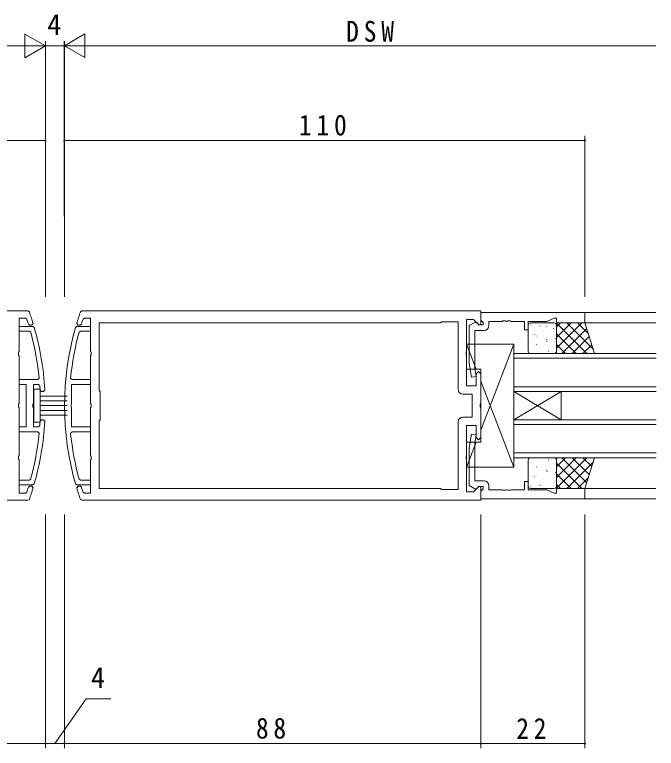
# Model space of a CAD drawing. Units: millimetres, scale not verified. Extents: x -567 to 567, y -403 to 403.
# Drawn here: x 178.8 to 314.4, y -29.6 to 125.4 of the extents above; entities that cross this region are included whole.
import ezdxf
from ezdxf.enums import TextEntityAlignment as Align

# ---------------------------------------------------------------- set-up
doc = ezdxf.new("R2010")
doc.units = ezdxf.units.MM
doc.header["$LTSCALE"] = 2
for name, color, linetype, lineweight in [('0-3_YKK_11', 7, 'Continuous', 18), ('0-4_YKK_12', 2, 'Continuous', 18), ('0-5_YKK_13', 4, 'Continuous', 18), ('0-6_YKK_D', 6, 'Continuous', 18)]:
    doc.layers.add(name, color=color, linetype=linetype, lineweight=lineweight)
doc.styles.add('ＭＳ ゴシック', font='')
doc.styles.get('ＭＳ ゴシック').set_extended_font_data('MS Gothic')

msp = doc.modelspace()

# ---------------------------------------------------------------- linework, layer by layer
at = {"layer": '0-3_YKK_11'}
for p, q in [((97.274, 62.847), (181.589, 62.847)), ((181.589, 62.847), (181.872, 62.646)), ((192.959, 62.847), (192.676, 62.646)), ((277.274, 62.847), (192.959, 62.847)), ((277.274, 60.046), (277.274, 62.847)), ((277.274, 62.547), (277.274, 60.917)), ((299.274, 62.547), (277.274, 62.547)), ((299.274, 60.347), (299.274, 62.547)), ((179.733, 61.347), (179.733, 54.305)), ((181.04, 61.347), (179.733, 61.347)), ((181.325, 61.14), (181.04, 61.347)), ((193.223, 61.14), (193.508, 61.347)), ((193.508, 61.347), (194.815, 61.347)), ((194.815, 61.347), (194.815, 54.305)), ((268.974, 60.547), (268.774, 60.347)), ((272.474, 60.547), (268.974, 60.547)), ((272.474, 46.247), (272.474, 60.547)), ((274.274, 61.047), (275.75, 61.047)), ((274.274, 54.305), (274.274, 61.047)), ((275.75, 61.047), (276.904, 59.893)), ((277.274, 60.917), (277.574, 60.617)), ((277.574, 60.617), (277.774, 60.417)), ((278.974, 60.617), (281.766, 60.617)), ((278.974, 59.747), (278.974, 60.617)), ((281.766, 60.617), (281.949, 60.737)), ((281.949, 60.737), (282.499, 60.737)), ((282.499, 60.737), (282.682, 60.617)), ((282.682, 60.617), (282.766, 60.617)), ((282.766, 60.617), (282.949, 60.737)), ((282.949, 60.737), (283.499, 60.737)), ((283.499, 60.737), (283.682, 60.617)), ((283.682, 60.617), (286.474, 60.617)), ((286.474, 60.617), (286.474, 58.847)), ((287.274, 60.617), (291.209, 60.617)), ((287.274, 58.847), (287.274, 60.617)), ((291.209, 60.617), (292.774, 61.347)), ((292.774, 61.347), (293.274, 61.347)), ((293.274, 61.347), (293.274, 60.347)), ((179.733, 59.597), (182.622, 59.597)), ((179.733, 58.597), (179.733, 59.597)), ((181.953, 59.847), (181.666, 60.059)), ((182.371, 59.847), (181.953, 59.847)), ((182.658, 60.234), (182.371, 59.847)), ((182.622, 59.597), (182.91, 59.38)), ((191.925, 59.597), (191.637, 59.38)), ((191.89, 60.234), (192.177, 59.847)), ((194.814, 59.597), (191.925, 59.597)), ((192.177, 59.847), (192.595, 59.847)), ((192.595, 59.847), (192.882, 60.059)), ((194.814, 58.597), (194.814, 59.597)), ((268.774, 60.347), (196.615, 60.347)), ((196.615, 60.347), (196.615, 46.047)), ((268.774, 60.347), (196.615, 60.347)), ((275.986, 60.447), (274.774, 59.747)), ((274.774, 59.747), (274.774, 51.739)), ((276.324, 60.447), (275.986, 60.447)), ((276.824, 59.947), (276.324, 60.447)), ((277.774, 59.947), (276.824, 59.947)), ((276.904, 59.893), (277.274, 60.046)), ((277.774, 60.417), (277.774, 59.947)), ((293.274, 60.347), (299.274, 60.347)), ((181.863, 58.596), (179.733, 58.597)), ((182.153, 58.376), (181.863, 58.596)), ((192.395, 58.376), (192.684, 58.597)), ((192.684, 58.597), (194.814, 58.597)), ((275.974, 58.747), (277.974, 58.747)), ((275.974, 50.692), (275.974, 58.747)), ((286.474, 58.847), (287.274, 58.847)), ((179.733, 54.305), (179.613, 54.122)), ((194.815, 54.305), (194.935, 54.122)), ((274.154, 54.122), (274.274, 54.305)), ((179.613, 54.122), (179.613, 53.572)), ((179.613, 53.572), (179.733, 53.388)), ((179.733, 53.388), (179.733, 43.305)), ((194.935, 53.572), (194.815, 53.388)), ((194.815, 53.388), (194.815, 43.305)), ((194.935, 54.122), (194.935, 53.572)), ((274.154, 53.572), (274.154, 54.122)), ((274.274, 53.388), (274.154, 53.572)), ((274.274, 47.047), (274.274, 53.388)), ((274.774, 51.739), (275.282, 48.86)), ((276.266, 49.034), (275.974, 50.692)), ((276.774, 50.047), (276.274, 49.547)), ((277.274, 49.547), (276.774, 50.047)), ((179.733, 48.347), (183.646, 48.347)), ((179.733, 47.347), (179.733, 48.347)), ((183.646, 48.347), (183.944, 48.677)), ((190.902, 48.347), (190.603, 48.677)), ((194.814, 48.347), (190.902, 48.347)), ((194.814, 47.347), (194.814, 48.347)), ((275.282, 48.86), (276.266, 49.034)), ((276.274, 49.547), (276.274, 47.047)), ((277.274, 43.305), (277.274, 49.547)), ((181.233, 47.347), (179.733, 47.347)), ((181.233, 38.347), (181.233, 47.347)), ((182.733, 47.347), (182.733, 43.305)), ((183.783, 47.346), (182.733, 47.347)), ((184.082, 47.068), (183.783, 47.346)), ((190.814, 47.347), (194.814, 47.347)), ((190.814, 43.305), (190.814, 47.347)), ((276.274, 47.047), (274.274, 47.047)), ((184.441, 45.847), (184.142, 46.13)), ((184.842, 45.846), (184.441, 45.847)), ((185.141, 46.164), (184.842, 45.846)), ((196.615, 46.047), (196.815, 45.847)), ((196.815, 45.847), (196.815, 39.847)), ((275.474, 45.247), (273.474, 45.247)), ((275.474, 40.447), (275.474, 45.247)), ((179.733, 43.305), (179.613, 43.122)), ((179.613, 43.122), (179.613, 42.572)), ((179.613, 42.572), (179.733, 42.388)), ((179.733, 42.388), (179.733, 32.305)), ((182.733, 43.305), (182.613, 43.122)), ((182.613, 43.122), (182.613, 42.572)), ((182.613, 42.572), (182.733, 42.388)), ((182.733, 42.388), (182.733, 38.347)), ((190.694, 43.122), (190.814, 43.305)), ((190.694, 42.572), (190.694, 43.122)), ((190.814, 42.389), (190.694, 42.572)), ((190.814, 38.347), (190.814, 42.389)), ((194.815, 43.305), (194.935, 43.122)), ((194.935, 42.572), (194.815, 42.388)), ((194.815, 42.388), (194.815, 32.305)), ((194.935, 43.122), (194.935, 42.572)), ((277.154, 43.122), (277.274, 43.305)), ((277.154, 42.572), (277.154, 43.122)), ((277.274, 42.388), (277.154, 42.572)), ((277.274, 36.147), (277.274, 42.388)), ((273.474, 40.447), (275.474, 40.447)), ((184.142, 39.564), (184.441, 39.847)), ((184.441, 39.847), (184.842, 39.847)), ((184.842, 39.847), (185.141, 39.53)), ((196.815, 39.847), (196.615, 39.647)), ((196.615, 39.647), (196.615, 25.347)), ((272.474, 25.147), (272.474, 39.447)), ((179.733, 38.347), (181.233, 38.347)), ((179.733, 37.347), (179.733, 38.347)), ((183.646, 37.347), (179.733, 37.347)), ((182.733, 38.347), (183.783, 38.347)), ((183.944, 37.017), (183.646, 37.347)), ((183.783, 38.347), (184.082, 38.626)), ((190.603, 37.017), (190.902, 37.347)), ((194.814, 38.347), (190.814, 38.347)), ((190.902, 37.347), (194.814, 37.347)), ((194.814, 37.347), (194.814, 38.347)), ((274.274, 38.647), (276.274, 38.647)), ((274.274, 32.305), (274.274, 38.647)), ((276.274, 38.647), (276.274, 36.147)), ((274.774, 33.955), (275.282, 36.834)), ((275.282, 36.834), (276.266, 36.66)), ((276.266, 36.66), (275.974, 35.002)), ((276.274, 36.147), (276.774, 35.647)), ((276.774, 35.647), (277.274, 36.147)), ((275.974, 35.002), (275.974, 26.947)), ((274.774, 25.947), (274.774, 33.955)), ((179.733, 32.305), (179.613, 32.122)), ((179.613, 32.122), (179.613, 31.572)), ((179.613, 31.572), (179.733, 31.388)), ((179.733, 31.388), (179.733, 24.347)), ((194.815, 32.305), (194.935, 32.122)), ((194.935, 31.572), (194.815, 31.388)), ((194.815, 31.388), (194.815, 24.347)), ((194.935, 32.122), (194.935, 31.572)), ((274.154, 32.122), (274.274, 32.305)), ((274.154, 31.572), (274.154, 32.122)), ((274.274, 31.388), (274.154, 31.572)), ((274.274, 24.647), (274.274, 31.388)), ((179.733, 27.097), (181.863, 27.097)), ((179.733, 26.097), (179.733, 27.097)), ((181.863, 27.097), (182.153, 27.318)), ((192.684, 27.097), (192.395, 27.318)), ((194.814, 27.097), (192.684, 27.097)), ((194.814, 26.097), (194.814, 27.097)), ((275.974, 26.947), (277.974, 26.947)), ((286.474, 26.847), (287.274, 26.847)), ((286.474, 25.077), (286.474, 26.847)), ((287.274, 26.847), (287.274, 25.077)), ((182.622, 26.097), (179.733, 26.097)), ((181.666, 25.634), (181.953, 25.847)), ((181.953, 25.847), (182.371, 25.847)), ((182.371, 25.847), (182.658, 25.46)), ((182.91, 26.314), (182.622, 26.097)), ((191.637, 26.314), (191.925, 26.097)), ((192.177, 25.847), (191.89, 25.46)), ((191.925, 26.097), (194.814, 26.097)), ((192.595, 25.847), (192.177, 25.847)), ((192.882, 25.634), (192.595, 25.847)), ((196.615, 25.347), (268.774, 25.347)), ((268.774, 25.347), (268.974, 25.147)), ((268.974, 25.147), (272.474, 25.147)), ((275.986, 25.247), (274.774, 25.947)), ((276.904, 25.801), (275.75, 24.647)), ((276.324, 25.247), (275.986, 25.247)), ((276.824, 25.747), (276.324, 25.247)), ((277.774, 25.747), (276.824, 25.747)), ((277.274, 25.647), (276.904, 25.801)), ((277.274, 22.847), (277.274, 25.647)), ((277.274, 24.777), (277.574, 25.077)), ((277.574, 25.077), (277.774, 25.277)), ((277.774, 25.277), (277.774, 25.747)), ((278.974, 25.947), (278.974, 25.077)), ((278.974, 25.077), (281.766, 25.077)), ((281.766, 25.077), (281.949, 24.957)), ((281.949, 24.957), (282.499, 24.957)), ((282.499, 24.957), (282.682, 25.077)), ((282.682, 25.077), (282.766, 25.077)), ((282.766, 25.077), (282.949, 24.957)), ((282.949, 24.957), (283.499, 24.957)), ((283.499, 24.957), (283.682, 25.077)), ((283.682, 25.077), (286.474, 25.077)), ((287.274, 25.077), (291.209, 25.077)), ((291.209, 25.077), (292.774, 24.347)), ((293.274, 25.347), (299.274, 25.347)), ((293.274, 24.347), (293.274, 25.347)), ((299.274, 25.347), (299.274, 23.147)), ((179.733, 24.347), (181.04, 24.347)), ((181.04, 24.347), (181.325, 24.554)), ((193.508, 24.347), (193.223, 24.554)), ((194.815, 24.347), (193.508, 24.347)), ((275.75, 24.647), (274.274, 24.647)), ((277.274, 23.147), (277.274, 24.777)), ((292.774, 24.347), (293.274, 24.347)), ((181.589, 22.847), (97.274, 22.847)), ((181.872, 23.048), (181.589, 22.847)), ((192.676, 23.048), (192.959, 22.847)), ((192.959, 22.847), (277.274, 22.847)), ((299.274, 23.147), (277.274, 23.147))]:
    msp.add_line(p, q, dxfattribs=at)
for centre, radius, start, end in [((125.233, 42.847), 59.999, 16.84491, 19.26778), ((249.315, 42.847), 59.999, 160.73222, 163.15509), ((125.234, 42.847), 58.998, 16.96199, 18.06235), ((249.314, 42.847), 58.998, 161.93765, 163.03801), ((125.233, 42.847), 60, 3.16901, 15.99473), ((249.314, 42.847), 60, 164.00557, 195.99449), ((277.974, 59.747), 1, 270.00001, 359.99999), ((125.233, 42.85), 59, 5.66771, 15.25696), ((249.315, 42.847), 59, 164.7399, 174.32955), ((125.234, 42.833), 59, 3.20316, 4.11594), ((273.474, 46.247), 1, 180.00001, 269.99999), ((273.474, 39.447), 1, 90.00001, 179.99999), ((125.233, 42.846), 60, 344.00543, 356.83114), ((125.234, 42.861), 59, 355.88315, 356.79593), ((125.232, 42.843), 59, 344.74317, 354.33243), ((249.314, 42.847), 59, 185.67051, 195.26022), ((277.974, 25.947), 1, 0.00001, 89.99999), ((125.234, 42.846), 58.998, 341.93765, 343.03801), ((125.233, 42.846), 59.999, 340.73222, 343.15509), ((249.315, 42.846), 59.999, 196.84491, 199.26778), ((249.314, 42.846), 58.998, 196.96199, 198.06235)]:
    msp.add_arc(centre, radius, start, end, dxfattribs=at)
at = {"layer": '0-4_YKK_12'}
for p, q in [((314.274, 62.547), (298.974, 62.547)), ((314.274, 60.347), (299.224, 60.347)), ((284.274, 53.847), (284.274, 45.847)), ((314.355, 53.847), (284.274, 53.847)), ((284.274, 52.847), (314.355, 52.847)), ((314.355, 46.847), (284.274, 46.847)), ((284.274, 45.847), (294.274, 39.847)), ((284.274, 39.847), (294.274, 45.847)), ((284.274, 39.847), (284.274, 45.847)), ((284.274, 45.847), (314.355, 45.847)), ((294.274, 39.847), (294.274, 45.847)), ((284.274, 39.847), (284.274, 31.847)), ((314.355, 39.847), (284.274, 39.847)), ((284.274, 38.847), (314.355, 38.847)), ((314.355, 32.847), (284.274, 32.847)), ((284.274, 31.847), (314.355, 31.847)), ((314.274, 25.347), (299.074, 25.347)), ((314.274, 23.147), (298.974, 23.147))]:
    msp.add_line(p, q, dxfattribs=at)
at = {"layer": '0-5_YKK_13'}
for p, q in [((287.274, 54.347), (287.274, 59.847)), ((287.774, 60.347), (292.774, 60.347)), ((287.838, 59.903), (287.814, 59.859)), ((289.782, 59.711), (289.694, 59.664)), ((291.197, 59.539), (291.189, 59.532)), ((292.653, 59.112), (292.629, 59.068)), ((293.274, 60.347), (293.274, 53.847)), ((299.274, 60.347), (293.274, 60.347)), ((294.118, 60.347), (293.274, 59.502)), ((296.363, 60.347), (293.274, 57.257)), ((298.608, 60.347), (293.274, 55.012)), ((299.676, 53.847), (293.274, 60.249)), ((293.274, 59.847), (293.274, 54.347)), ((299.646, 59.139), (294.353, 53.847)), ((300.987, 54.781), (295.421, 60.347)), ((299.989, 58.024), (297.666, 60.347)), ((301.274, 53.847), (299.274, 60.347)), ((288.572, 57.878), (288.548, 57.834)), ((288.992, 57.564), (288.984, 57.557)), ((290.462, 58.469), (290.438, 58.425)), ((293.179, 57.72), (293.172, 57.713)), ((297.431, 53.847), (293.274, 58.003)), ((300.174, 57.422), (296.599, 53.847)), ((274.274, 55.847), (276.312, 50.547)), ((274.274, 55.847), (274.274, 50.547)), ((284.273, 55.847), (274.274, 55.847)), ((277.274, 37.647), (284.273, 55.847)), ((284.273, 55.847), (284.273, 29.847)), ((289.004, 55.801), (288.98, 55.757)), ((291.196, 56.444), (291.172, 56.4)), ((291.307, 56.821), (291.219, 56.774)), ((293.086, 57.036), (293.062, 56.992)), ((291.012, 55.778), (291.004, 55.771)), ((291.628, 54.368), (291.604, 54.324)), ((295.186, 53.847), (293.274, 55.758)), ((300.702, 55.705), (298.844, 53.847)), ((292.774, 53.847), (287.774, 53.847)), ((293.274, 53.847), (301.274, 53.847)), ((301.23, 53.988), (301.089, 53.847)), ((277.274, 48.046), (284.273, 29.847)), ((182.83, 46.347), (182.831, 39.347)), ((184.13, 46.347), (182.83, 46.347)), ((184.131, 39.347), (184.13, 46.347)), ((189.832, 44.848), (184.13, 44.847)), ((184.13, 43.847), (189.832, 43.848)), ((189.832, 42.848), (184.13, 42.847)), ((184.131, 41.847), (189.832, 41.848)), ((189.832, 40.848), (184.131, 40.847)), ((182.831, 39.347), (184.131, 39.347)), ((274.274, 29.847), (276.312, 35.147)), ((274.274, 35.147), (274.274, 29.847)), ((277.274, 35.147), (274.274, 35.147)), ((287.274, 31.347), (287.274, 25.847)), ((292.774, 31.847), (287.774, 31.847)), ((291.628, 31.326), (291.604, 31.37)), ((293.274, 31.847), (301.274, 31.847)), ((293.274, 25.347), (293.274, 31.847)), ((295.186, 31.847), (293.274, 29.935)), ((297.431, 31.847), (293.274, 27.69)), ((299.676, 31.847), (293.274, 25.445)), ((293.274, 25.847), (293.274, 31.347)), ((299.646, 26.554), (294.353, 31.847)), ((300.174, 28.271), (296.599, 31.847)), ((300.702, 29.988), (298.844, 31.847)), ((301.274, 31.847), (299.274, 25.347)), ((301.23, 31.705), (301.089, 31.847)), ((284.273, 29.847), (274.274, 29.847)), ((289.004, 29.892), (288.98, 29.936)), ((291.012, 29.915), (291.004, 29.922)), ((298.608, 25.347), (293.274, 30.681)), ((300.987, 30.912), (295.421, 25.347)), ((288.992, 28.129), (288.984, 28.136)), ((291.196, 29.249), (291.172, 29.293)), ((291.307, 28.872), (291.219, 28.919)), ((293.086, 28.658), (293.062, 28.702)), ((293.179, 27.974), (293.172, 27.98)), ((296.363, 25.347), (293.274, 28.436)), ((288.572, 27.816), (288.548, 27.86)), ((290.462, 27.224), (290.438, 27.268)), ((292.653, 26.581), (292.629, 26.625)), ((299.989, 27.669), (297.666, 25.347)), ((287.774, 25.347), (292.774, 25.347)), ((287.838, 25.791), (287.814, 25.835)), ((289.782, 25.983), (289.694, 26.03)), ((291.197, 26.155), (291.189, 26.161)), ((294.118, 25.347), (293.274, 26.191)), ((299.274, 25.347), (293.274, 25.347))]:
    msp.add_line(p, q, dxfattribs=at)
msp.add_lwpolyline([(277.274, 35.147), (277.274, 50.547), (274.274, 50.547)], dxfattribs=at)
for centre, start, end in [((287.774, 59.847), 90, 180), ((292.774, 59.847), 0, 90), ((287.774, 54.347), 180, 270), ((292.774, 54.347), 270, 0), ((287.774, 31.347), 90, 180), ((292.774, 31.347), 0, 90), ((287.774, 25.847), 180, 270), ((292.774, 25.847), 270, 0)]:
    msp.add_arc(centre, 0.5, start, end, dxfattribs=at)
at = {"layer": '0-6_YKK_D'}
for p, q in [((180.944, 121.344), (180.944, 116.344)), ((185.274, 118.844), (180.944, 121.344)), ((189.274, 118.869), (193.604, 121.369)), ((193.604, 116.369), (193.604, 121.369)), ((185.27, 65.847), (185.259, 119.856)), ((185.274, 65.847), (185.274, 119.844)), ((189.27, 65.847), (189.259, 119.857)), ((189.274, 65.847), (189.274, 119.869)), ((180.274, 118.844), (60.274, 118.844)), ((185.274, 118.844), (176.614, 118.844)), ((185.274, 118.844), (180.944, 116.344)), ((189.26, 118.857), (185.26, 118.856)), ((189.274, 118.869), (197.934, 118.869)), ((189.274, 118.869), (193.604, 116.369)), ((194.274, 118.869), (314.274, 118.869)), ((185.27, 65.847), (185.263, 99.856)), ((189.27, 65.847), (189.263, 99.857)), ((299.273, 65.847), (299.267, 99.878)), ((185.263, 98.856), (75.267, 98.835)), ((299.267, 98.878), (189.263, 98.857)), ((185.274, 19.847), (185.274, -29.553)), ((185.274, 19.847), (185.274, -29.553)), ((189.274, 19.847), (189.274, -29.553)), ((189.274, 19.847), (189.274, -29.553)), ((277.274, 19.847), (277.274, -29.553)), ((277.274, 19.847), (277.274, -29.553)), ((299.274, 19.847), (299.274, -29.553)), ((187.274, -28.553), (193.881, -19.131)), ((193.881, -19.131), (199.081, -19.131)), ((97.274, -28.553), (185.274, -28.553)), ((189.274, -28.553), (185.274, -28.553)), ((277.274, -28.553), (189.274, -28.553)), ((299.274, -28.553), (277.274, -28.553))]:
    msp.add_line(p, q, dxfattribs=at)
for centre, start, end in [((185.263, 98.856), 0.01087, 180.01087), ((185.263, 98.856), 180.01087, 0.01087), ((189.263, 98.857), 0.01087, 180.01087), ((189.263, 98.857), 180.01087, 0.01087), ((299.267, 98.878), 0.01087, 180.01087), ((299.267, 98.878), 180.01087, 0.01087), ((185.274, -28.553), 0, 180), ((185.274, -28.553), 180, 0), ((189.274, -28.553), 0, 180), ((189.274, -28.553), 180, 0), ((277.274, -28.553), 0, 180), ((277.274, -28.553), 0, 180), ((277.274, -28.553), 180, 0), ((277.274, -28.553), 180, 0), ((299.274, -28.553), 0, 180), ((299.274, -28.553), 180, 0)]:
    msp.add_arc(centre, 0.106, start, end, dxfattribs=at)

# ---------------------------------------------------------------- texts
at = {"layer": '0-6_YKK_D', "color": 7, "style": 'ＭＳ ゴシック'}
msp.add_text('4', height=4.399, rotation=0.011, dxfattribs=at).set_placement((185.659, 119.856), align=Align.BOTTOM_LEFT)
msp.add_text('4', height=4.399, dxfattribs=at).set_placement((194.881, -18.131), align=Align.BOTTOM_LEFT)
at = {"layer": '0-6_YKK_D', "color": 7, "char_height": 4.399, "attachment_point": 7, "style": 'ＭＳ ゴシック'}
for s, insert in [('\\T1.38;\\W0.9;DSW', (248.803, 119.669)), ('\\T1.37;\\W0.9;88', (229.754, -27.553)), ('\\T1.37;\\W0.9;22', (284.754, -27.553))]:
    msp.add_mtext(s, dxfattribs=dict(at, insert=insert))
at = {"layer": '0-6_YKK_D', "color": 7, "insert": (238.825, 99.867), "char_height": 4.399, "attachment_point": 7, "rotation": 0.011, "style": 'ＭＳ ゴシック'}
msp.add_mtext('\\T1.38;\\W0.9;110', dxfattribs=at)

doc.saveas('drawing.dxf')
